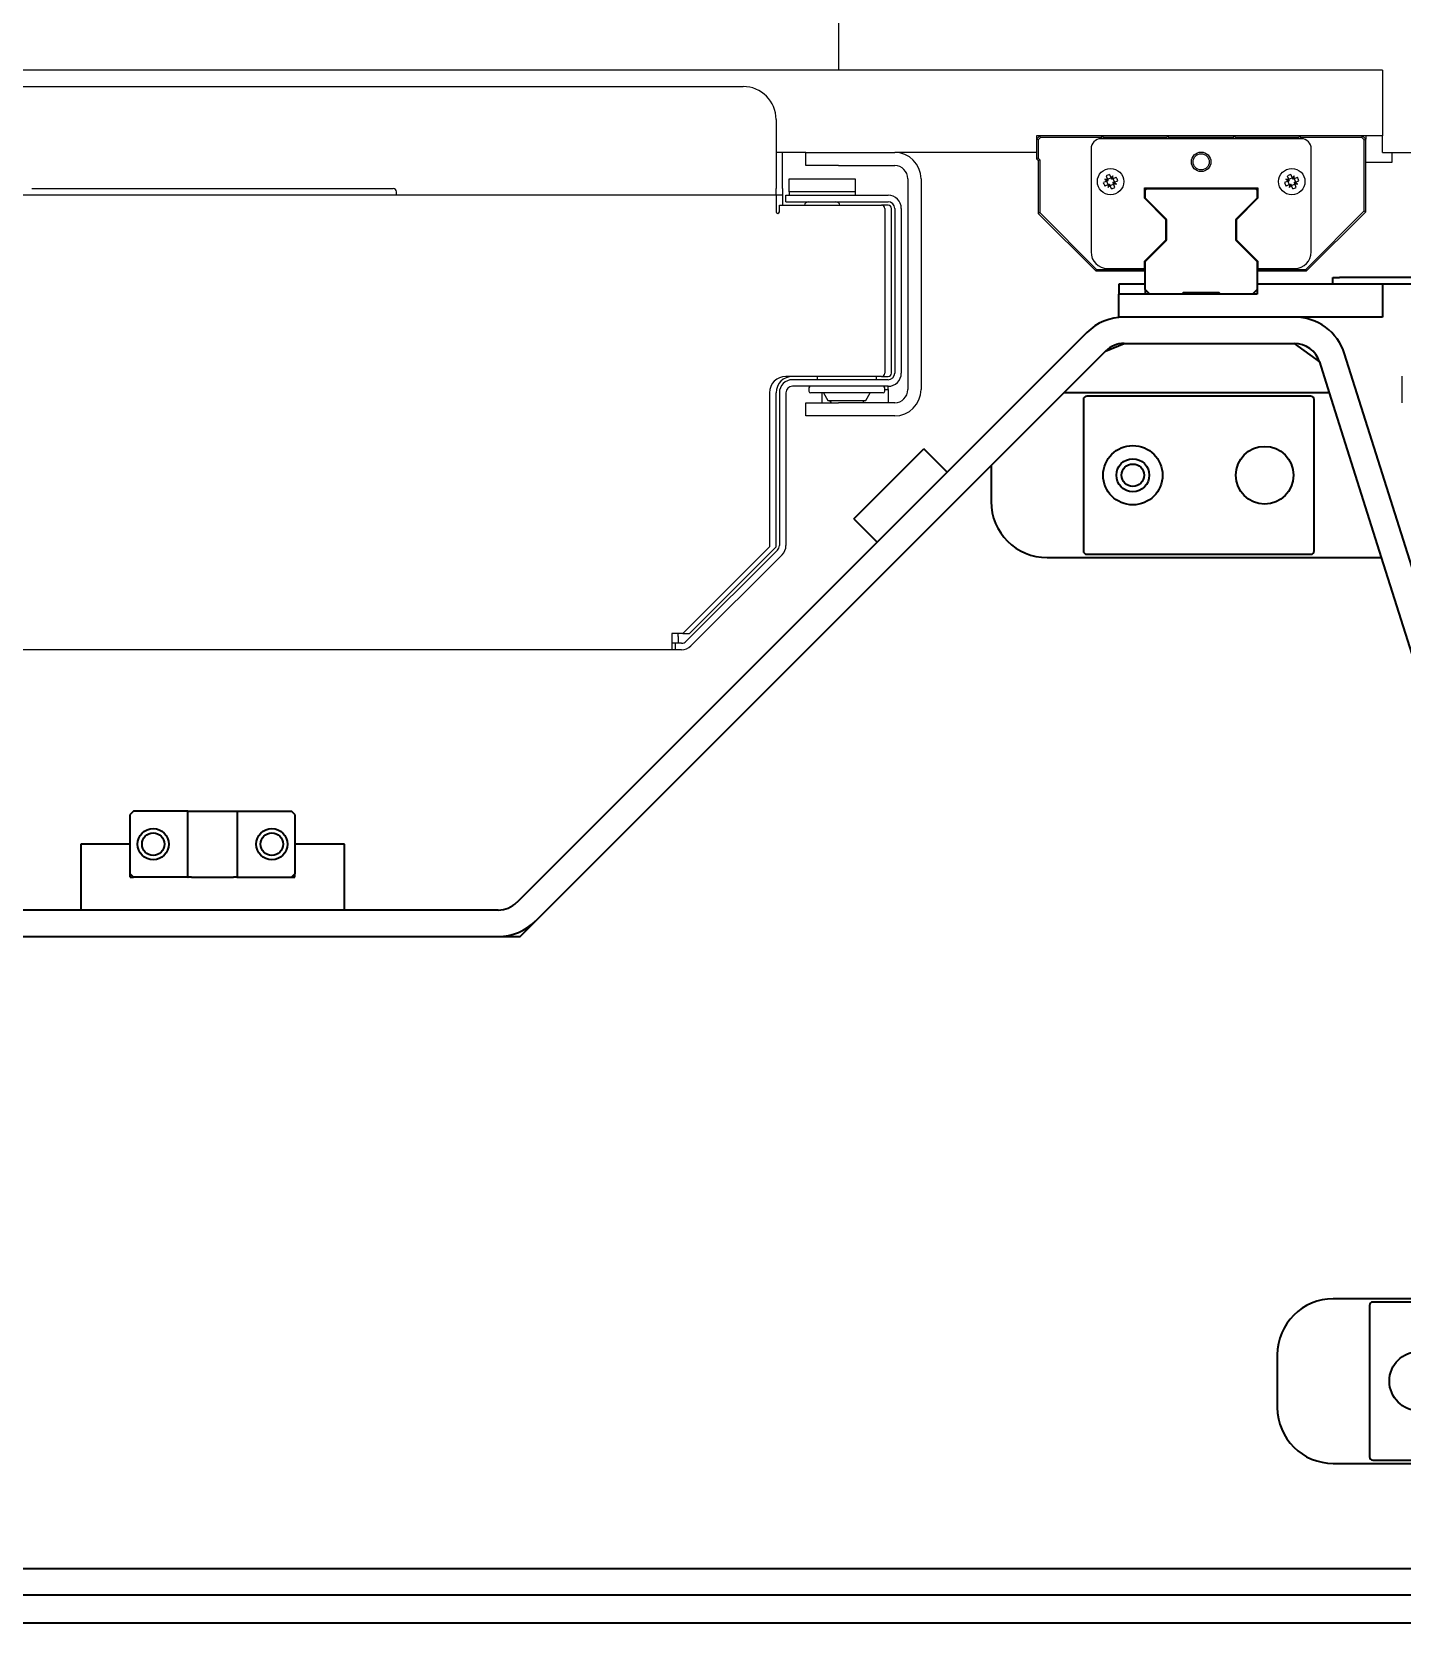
# Model space of a CAD drawing. Header units: inches. Extents: x 16559 to 58559, y 6500 to 36200.
# Drawn here: x 45847.4 to 46263.3, y 29617.8 to 30100.9 of the extents above; entities that cross this region are included whole.
import ezdxf

# ---------------------------------------------------------------- set-up
doc = ezdxf.new("R2010")
doc.units = ezdxf.units.IN
doc.header["$LTSCALE"] = 300
doc.layers.add('GUIDE', color=4, linetype='Continuous', lineweight=35)
doc.layers.add('MACCHINA', color=40, linetype='Continuous')
doc.layers.add('MORSE', color=41, linetype='Continuous')

# ---------------------------------------------------------------- blocks, each defined once
blk = doc.blocks.new('A$Cbaf7ccba')
at = {"layer": 'GUIDE'}
for p, q in [((-326.7, -286.5), (-326.2, -286)), ((-326.7, -288.86), (-326.7, -286.5)), ((-320.2, -295.36), (-326.7, -288.86)), ((-326.2, -286), (-293.2, -286)), ((-292.7, -288.86), (-299.2, -295.36)), ((-293.2, -286), (-292.7, -286.5)), ((-292.7, -286.5), (-292.7, -288.86)), ((-320.2, -301.64), (-320.2, -295.36)), ((-299.2, -295.36), (-299.2, -301.64)), ((-326.7, -308.14), (-320.2, -301.64)), ((-299.2, -301.64), (-292.7, -308.14)), ((-326.7, -316.6), (-326.7, -308.14)), ((-292.7, -308.14), (-292.7, -316.6)), ((-269.7, -315), (-269.7, -313)), ((-269.7, -313), (-267.7, -313)), ((-228.7, -313), (-267.7, -313)), ((-326.7, -315), (-334.7, -315)), ((-334.7, -315), (-334.7, -318)), ((-325.3, -318), (-334.7, -318)), ((-334.7, -325), (-334.7, -318)), ((-325.3, -318), (-326.7, -316.6)), ((-326.7, -316.6), (-326.7, -318)), ((-315.6, -318), (-325.3, -318)), ((-315.2, -317.6), (-315.6, -318)), ((-303.8, -318), (-315.6, -318)), ((-304.2, -317.6), (-315.2, -317.6)), ((-303.8, -318), (-304.2, -317.6)), ((-294.1, -318), (-303.8, -318)), ((-292.7, -316.6), (-294.1, -318)), ((-292.7, -318), (-294.1, -318)), ((-254.7, -315), (-292.7, -315)), ((-292.7, -316.6), (-292.7, -318)), ((-228.7, -315), (-267.7, -315)), ((-254.7, -315), (-254.7, -325)), ((-254.7, -325), (-334.7, -325)), ((-344.39, -329.69), (-517.36, -502.66)), ((-338.73, -335.34), (-333.07, -333)), ((-333.07, -333), (-281.43, -333)), ((-281.43, -333), (-273.8, -338.59)), ((-351.39, -348), (-338.73, -335.34)), ((-238.12, -425), (-266.17, -336.18)), ((-273.8, -338.59), (-270.83, -348)), ((-373.43, -370.05), (-351.39, -348)), ((-270.83, -348), (-351.39, -348)), ((-345.43, -350), (-345.43, -396)), ((-276.43, -349), (-344.43, -349)), ((-275.43, -396), (-275.43, -350)), ((-270.83, -348), (-255.04, -398)), ((-415.1, -386.25), (-393.89, -365.04)), ((-386.81, -372.11), (-393.89, -365.04)), ((-516.39, -513), (-373.43, -370.05)), ((-373.43, -370.05), (-373.43, -381)), ((-415.1, -386.25), (-408.03, -393.33)), ((-356.43, -398), (-255.04, -398)), ((-344.43, -397), (-276.43, -397)), ((-255.04, -398), (-183.99, -623)), ((-633.7, -475), (-634.7, -476)), ((-634.7, -494), (-634.7, -476)), ((-617.2, -475), (-633.7, -475)), ((-617.2, -495), (-617.2, -475)), ((-617.2, -475), (-617.05, -475)), ((-617.05, -475), (-616.06, -475)), ((-616.06, -475), (-603.35, -475)), ((-603.35, -475), (-602.35, -475)), ((-602.35, -475), (-602.2, -475)), ((-602.2, -475), (-602.2, -495)), ((-602.2, -475), (-585.7, -475)), ((-584.7, -476), (-585.7, -475)), ((-584.7, -476), (-584.7, -494)), ((-649.7, -485), (-649.7, -505)), ((-634.7, -485), (-649.7, -485)), ((-569.7, -485), (-584.7, -485)), ((-569.7, -505), (-569.7, -485)), ((-634.7, -494), (-633.7, -495)), ((-634.7, -495), (-634.7, -494)), ((-634.7, -495), (-633.7, -495)), ((-617.2, -495), (-633.7, -495)), ((-617.2, -495), (-617.05, -495)), ((-616.06, -495), (-617.05, -495)), ((-616.06, -495), (-603.35, -495)), ((-602.35, -495), (-603.35, -495)), ((-602.35, -495), (-602.2, -495)), ((-602.2, -495), (-585.7, -495)), ((-585.7, -495), (-584.7, -494)), ((-585.7, -495), (-584.7, -495)), ((-584.7, -495), (-584.7, -494)), ((-649.7, -505), (-696.39, -505)), ((-569.7, -505), (-649.7, -505)), ((-523.02, -505), (-569.7, -505)), ((-703.02, -513), (-516.39, -513)), ((-183.99, -623), (-269.59, -623)), ((-258.59, -625), (-258.59, -671)), ((-189.59, -624), (-257.59, -624)), ((-286.59, -640), (-286.59, -656)), ((-269.59, -673), (-168.2, -673)), ((-257.59, -672), (-189.59, -672)), ((-158.09, -705), (-968.7, -705)), ((-143.84, -713), (-884.7, -713)), ((-79.7, -721.49), (-969.7, -721.49))]:
    blk.add_line(p, q, dxfattribs=at)
for centre, radius in [((-330.43, -373), 9), ((-290.43, -373), 8.75), ((-330.43, -373), 5), ((-330.43, -373), 3.4), ((-627.7, -485), 4.75), ((-627.7, -485), 3.4), ((-591.7, -485), 4.75), ((-591.7, -485), 3.4), ((-243.59, -648), 9)]:
    blk.add_circle(centre, radius, dxfattribs=at)
for centre, radius, start, end in [((-333.07, -341), 16, 90, 135), ((-281.43, -341), 16, 17.5256, 90), ((-333.07, -341), 8, 90, 135), ((-281.43, -341), 8, 17.5256, 90), ((-344.43, -350), 1, 90, 180), ((-276.43, -350), 1, 0, 90), ((-356.43, -381), 17, 180, 270), ((-344.43, -396), 1, 180, 270), ((-276.43, -396), 1, 270, 0), ((-523.02, -497), 8, 270, 315), ((-523.02, -497), 16, 270, 315), ((-269.59, -640), 17, 90, 180), ((-257.59, -625), 1, 90, 180), ((-269.59, -656), 17, 180, 270), ((-257.59, -671), 1, 180, 270)]:
    blk.add_arc(centre, radius, start, end, dxfattribs=at)
blk = doc.blocks.new('A$C6c6f393e')
at = {"layer": 'MORSE'}
blk.add_line((-248.7, -351.05), (-248.7, -342.95), dxfattribs=at)
blk = doc.blocks.new('A$Ccd749461')
at = {"layer": 'MACCHINA'}
for p, q in [((-419.7, -235), (-419.7, -250)), ((-254.7, -250), (-994.7, -250)), ((-254.7, -250), (-254.7, -270)), ((-772.7, -255), (-448.7, -255)), ((-438.7, -265), (-438.7, -286)), ((-359.7, -271), (-358.7, -270)), ((-359.7, -270), (-359.7, -275)), ((-254.7, -270), (-359.7, -270)), ((-358.49, -270.5), (-359.2, -271.21)), ((-358.49, -270.5), (-358.7, -270)), ((-339.91, -270.5), (-358.49, -270.5)), ((-339.91, -270.5), (-339.7, -270)), ((-339.54, -270.87), (-339.91, -270.5)), ((-339.7, -270), (-339.2, -270.5)), ((-339.36, -270.87), (-339.2, -270.5)), ((-320.2, -270.5), (-339.2, -270.5)), ((-320.2, -270.5), (-319.7, -270)), ((-320.05, -270.87), (-320.2, -270.5)), ((-319.49, -270.5), (-319.87, -270.87)), ((-319.49, -270.5), (-319.7, -270)), ((-299.91, -270.5), (-319.49, -270.5)), ((-299.91, -270.5), (-299.7, -270)), ((-299.54, -270.87), (-299.91, -270.5)), ((-299.7, -270), (-299.2, -270.5)), ((-299.36, -270.87), (-299.2, -270.5)), ((-280.2, -270.5), (-299.2, -270.5)), ((-280.2, -270.5), (-279.7, -270)), ((-280.05, -270.87), (-280.2, -270.5)), ((-279.49, -270.5), (-279.87, -270.87)), ((-279.49, -270.5), (-279.7, -270)), ((-260.91, -270.5), (-279.49, -270.5)), ((-260.91, -270.5), (-260.7, -270)), ((-260.2, -271.21), (-260.91, -270.5)), ((-260.7, -270), (-259.7, -271)), ((-259.7, -270), (-259.7, -271)), ((-254.7, -275), (-254.7, -270)), ((-429.7, -275), (-438.7, -275)), ((-436.7, -286), (-436.7, -275)), ((-429.7, -279), (-429.7, -275)), ((-429.7, -275), (-419.7, -275)), ((-419.7, -275), (-402.7, -275)), ((-359.7, -275), (-402.7, -275)), ((-359.2, -271.21), (-359.7, -271)), ((-359.7, -275), (-359.7, -277)), ((-359.2, -271.21), (-359.2, -276.79)), ((-343.12, -273.87), (-343.12, -305.23)), ((-279.28, -270.87), (-340.12, -270.87)), ((-276.28, -305.23), (-276.28, -273.87)), ((-260.2, -271.21), (-259.7, -271)), ((-260.2, -292.79), (-260.2, -271.21)), ((-259.7, -293), (-259.7, -271)), ((-254.7, -275), (-239.7, -275)), ((-251.7, -278), (-251.7, -275)), ((-419.7, -279), (-429.7, -279)), ((-419.7, -279), (-402.7, -279)), ((-359.2, -276.79), (-359.7, -277)), ((-359.7, -277), (-359.2, -277.5)), ((-359.2, -276.79), (-358.7, -277.29)), ((-358.7, -277.29), (-359.2, -277.5)), ((-359.2, -277.5), (-359.2, -293.5)), ((-358.7, -277.29), (-358.7, -293.29)), ((-259.7, -278), (-251.7, -278)), ((-434.7, -283), (-414.7, -283)), ((-434.7, -287), (-434.7, -283)), ((-414.7, -283), (-414.7, -287)), ((-398.7, -283), (-398.7, -347)), ((-394.7, -283), (-394.7, -347)), ((-338.28, -283.7), (-339.38, -284.15)), ((-337.95, -283.56), (-338.97, -283.14)), ((-337.84, -284.76), (-338.94, -285.22)), ((-338.55, -282.13), (-338.09, -283.24)), ((-338.38, -283.74), (-337.94, -284.8)), ((-338.28, -283.7), (-337.95, -283.56)), ((-338.13, -283.14), (-337.07, -282.7)), ((-338.09, -283.24), (-337.95, -283.56)), ((-337.51, -284.62), (-337.93, -285.64)), ((-337.84, -284.76), (-337.51, -284.62)), ((-337.38, -284.95), (-337.51, -284.62)), ((-337.48, -281.69), (-337.03, -282.8)), ((-336.92, -286.05), (-337.38, -284.95)), ((-337.34, -285.05), (-336.27, -284.61)), ((-337.03, -282.8), (-336.89, -283.12)), ((-336.89, -283.12), (-336.47, -282.11)), ((-336.57, -282.99), (-336.89, -283.12)), ((-336.57, -282.99), (-335.46, -282.53)), ((-336.47, -282.95), (-336.03, -284.01)), ((-336.13, -284.05), (-336.45, -284.18)), ((-336.45, -284.18), (-335.44, -284.6)), ((-336.32, -284.51), (-336.45, -284.18)), ((-335.86, -285.61), (-336.32, -284.51)), ((-336.13, -284.05), (-335.02, -283.59)), ((-283.28, -283.7), (-284.38, -284.15)), ((-282.95, -283.56), (-283.97, -283.14)), ((-282.84, -284.76), (-283.94, -285.22)), ((-283.55, -282.13), (-283.09, -283.24)), ((-283.38, -283.74), (-282.94, -284.8)), ((-283.28, -283.7), (-282.95, -283.56)), ((-283.13, -283.14), (-282.07, -282.7)), ((-283.09, -283.24), (-282.95, -283.56)), ((-282.51, -284.62), (-282.93, -285.64)), ((-282.84, -284.76), (-282.51, -284.62)), ((-282.38, -284.95), (-282.51, -284.62)), ((-282.48, -281.69), (-282.03, -282.8)), ((-281.92, -286.05), (-282.38, -284.95)), ((-282.34, -285.05), (-281.27, -284.61)), ((-282.03, -282.8), (-281.89, -283.12)), ((-281.89, -283.12), (-281.47, -282.11)), ((-281.57, -282.99), (-281.89, -283.12)), ((-281.57, -282.99), (-280.46, -282.53)), ((-281.47, -282.95), (-281.03, -284.01)), ((-281.13, -284.05), (-281.45, -284.18)), ((-281.45, -284.18), (-280.44, -284.6)), ((-281.32, -284.51), (-281.45, -284.18)), ((-280.86, -285.61), (-281.32, -284.51)), ((-281.13, -284.05), (-280.02, -283.59)), ((-438.7, -288), (-782.7, -288)), ((-553.85, -288), (-553.85, -287)), ((-438.7, -288), (-438.7, -286)), ((-436.7, -288), (-438.7, -288)), ((-438.7, -288), (-438.7, -292)), ((-436.7, -286), (-436.7, -288)), ((-436.7, -288), (-436.7, -291)), ((-435.7, -288), (-404.7, -288)), ((-435.7, -290), (-435.7, -288)), ((-414.7, -287), (-434.7, -287)), ((-434.7, -287), (-434.7, -288)), ((-414.7, -287), (-414.7, -288)), ((-326.9, -288.94), (-326.9, -285.8)), ((-326.9, -285.8), (-292.5, -285.8)), ((-320.4, -295.44), (-326.9, -288.94)), ((-326.7, -286), (-326.7, -288.86)), ((-292.7, -286), (-326.7, -286)), ((-320.2, -295.36), (-326.7, -288.86)), ((-292.7, -288.86), (-299.2, -295.36)), ((-292.5, -288.94), (-299, -295.44)), ((-292.7, -286), (-292.7, -288.86)), ((-292.5, -285.8), (-292.5, -288.94)), ((-438.7, -292), (-438.7, -293)), ((-437.7, -291), (-406.7, -291)), ((-437.7, -293), (-437.7, -291)), ((-435.7, -290), (-404.7, -290)), ((-404.7, -291), (-406.7, -291)), ((-405.7, -292), (-405.7, -342)), ((-403.7, -342), (-403.7, -292)), ((-402.7, -292), (-402.7, -342)), ((-400.7, -292), (-400.7, -342)), ((-358.7, -293.29), (-359.2, -293.5)), ((-359.2, -293.5), (-341.7, -311)), ((-358.7, -293.29), (-341.49, -310.5)), ((-277.91, -310.5), (-260.2, -292.79)), ((-277.7, -311), (-259.7, -293)), ((-260.2, -292.79), (-259.7, -293)), ((-320.4, -301.56), (-320.4, -295.44)), ((-320.2, -301.64), (-320.2, -295.36)), ((-299.2, -295.36), (-299.2, -301.64)), ((-299, -295.44), (-299, -301.56)), ((-326.9, -308.06), (-320.4, -301.56)), ((-326.7, -308.14), (-320.2, -301.64)), ((-299.2, -301.64), (-292.7, -308.14)), ((-299, -301.56), (-292.5, -308.06)), ((-326.9, -310.23), (-326.9, -308.06)), ((-326.7, -310.5), (-326.7, -308.14)), ((-292.7, -308.14), (-292.7, -310.5)), ((-292.5, -308.06), (-292.5, -310.23)), ((-341.49, -310.5), (-341.7, -311)), ((-341.7, -311), (-326.7, -311)), ((-341.49, -310.5), (-326.7, -310.5)), ((-338.12, -310.23), (-326.9, -310.23)), ((-326.7, -310.5), (-326.7, -311)), ((-292.7, -310.5), (-277.91, -310.5)), ((-292.7, -311), (-292.7, -310.5)), ((-292.7, -311), (-277.7, -311)), ((-292.5, -310.23), (-281.28, -310.23)), ((-277.91, -310.5), (-277.7, -311)), ((-406.7, -343), (-435.7, -343)), ((-404.7, -344), (-433.7, -344)), ((-404.7, -346), (-433.7, -346)), ((-428.7, -346.5), (-428.7, -347.5)), ((-426.2, -343), (-426.2, -344)), ((-408.2, -344), (-408.2, -343)), ((-406.7, -343), (-404.7, -343)), ((-405.7, -347.5), (-405.7, -346.5)), ((-405.7, -347), (-404.7, -347)), ((-404.7, -347), (-404.7, -346)), ((-404.7, -347), (-404.7, -351)), ((-440.7, -348), (-440.7, -394.76)), ((-438.7, -394.76), (-438.7, -348)), ((-437.7, -348), (-437.7, -394.34)), ((-435.7, -348), (-435.7, -394.34)), ((-429.7, -355), (-429.7, -351)), ((-429.7, -351), (-419.7, -351)), ((-406.2, -348), (-428.2, -348)), ((-424.7, -351), (-424.7, -348)), ((-424.28, -348), (-422.95, -350.3)), ((-422.95, -350.3), (-411.45, -350.3)), ((-422.45, -350.3), (-422, -351)), ((-402.7, -351), (-419.7, -351)), ((-412.4, -351), (-411.95, -350.3)), ((-411.45, -350.3), (-410.12, -348)), ((-419.7, -355), (-429.7, -355)), ((-402.7, -355), (-419.7, -355)), ((-440.7, -394.76), (-466.94, -421)), ((-438.29, -395.76), (-465.94, -423.41)), ((-464.94, -421), (-438.7, -394.76)), ((-436.87, -397.17), (-464.53, -424.83)), ((-466.94, -421), (-470.36, -421)), ((-470.36, -421), (-470.36, -422)), ((-470.36, -422), (-470.36, -426)), ((-469.36, -424), (-470.36, -424)), ((-469.36, -424), (-469.36, -426)), ((-467.36, -424), (-469.36, -424)), ((-468.36, -422), (-468.36, -421)), ((-468.36, -422), (-468.36, -424)), ((-466.94, -421), (-464.94, -421)), ((-470.36, -426), (-751.05, -426)), ((-469.36, -426), (-470.36, -426)), ((-467.36, -426), (-469.36, -426))]:
    blk.add_line(p, q, dxfattribs=at)
for centre, radius in [((-309.7, -277.87), 2.96), ((-337.2, -283.87), 4), ((-309.7, -277.87), 2.46), ((-282.2, -283.87), 4)]:
    blk.add_circle(centre, radius, dxfattribs=at)
for centre, radius, start, end in [((-448.7, -265), 10, 0, 90), ((-402.7, -283), 8, 0, 90), ((-340.12, -273.87), 3, 90, 180), ((-279.28, -273.87), 3, 0, 90), ((-402.7, -283), 4, 0, 90), ((-324.83, -278.74), 15.53, 200.4013, 204.6441), ((-331.22, -274.18), 11.85, 229.1379, 233.4135), ((-339.81, -294.96), 11.85, 81.6319, 85.9075), ((-332.07, -296.25), 15.53, 110.4013, 114.6441), ((-326.12, -286.48), 11.85, 171.6319, 175.9075), ((-346.89, -277.89), 11.85, 319.1379, 323.4135), ((-327.51, -289.86), 11.85, 139.1379, 143.4135), ((-348.29, -281.26), 11.85, 351.6319, 355.9075), ((-334.59, -272.79), 11.85, 261.6319, 265.9075), ((-343.19, -293.56), 11.85, 49.1379, 53.4135), ((-349.58, -289.01), 15.53, 20.4013, 24.6441), ((-269.83, -278.74), 15.53, 200.4013, 204.6441), ((-284.81, -294.96), 11.85, 81.6319, 85.9075), ((-276.22, -274.18), 11.85, 229.1379, 233.4135), ((-277.07, -296.25), 15.53, 110.4013, 114.6441), ((-271.12, -286.48), 11.85, 171.6319, 175.9075), ((-291.89, -277.89), 11.85, 319.1379, 323.4135), ((-272.51, -289.86), 11.85, 139.1379, 143.4135), ((-293.29, -281.26), 11.85, 351.6319, 355.9075), ((-279.59, -272.79), 11.85, 261.6319, 265.9075), ((-288.19, -293.56), 11.85, 49.1379, 53.4135), ((-294.58, -289.01), 15.53, 20.4013, 24.6441), ((-554.85, -287), 1, 0, 90), ((-404.7, -292), 4, 0, 90), ((-342.33, -271.5), 15.53, 290.4013, 294.6441), ((-287.33, -271.5), 15.53, 290.4013, 294.6441), ((-438.2, -293), 0.5, 180, 0), ((-428.86, -291.25), 1.25, 90, 168.463), ((-420.55, -291.25), 1.25, 11.537, 90), ((-406.7, -292), 1, 0, 90), ((-404.7, -292), 2, 0, 90), ((-404.7, -292), 1, 0, 90), ((-338.12, -305.23), 5, 180, 270), ((-281.28, -305.23), 5, 270, 0), ((-406.7, -342), 1, 270, 0), ((-404.7, -342), 1, 270, 0), ((-404.7, -342), 2, 270, 0), ((-404.7, -342), 4, 270, 0), ((-435.7, -348), 5, 90, 180), ((-433.7, -348), 5, 90, 180), ((-433.7, -348), 4, 90, 180), ((-433.7, -348), 2, 90, 180), ((-428.2, -346.5), 0.5, 90, 180), ((-428.2, -347.5), 0.5, 180, 270), ((-406.2, -346.5), 0.5, 0, 90), ((-406.2, -347.5), 0.5, 270, 0), ((-402.7, -347), 4, 270, 0), ((-402.7, -347), 8, 270, 0), ((-439.7, -394.34), 2, 315, 0), ((-439.7, -394.34), 4, 315, 0), ((-467.36, -422), 2, 270, 315), ((-467.36, -422), 4, 270, 315)]:
    blk.add_arc(centre, radius, start, end, dxfattribs=at)
for points, knots in [([(-664.5, -286), (-664.51, -286), (-664.52, -286), (-664.07, -286), (-663.15, -286), (-661.76, -286), (-659.99, -286), (-657.92, -286), (-655.69, -286), (-654.12, -286), (-653.35, -286)], [0, 0, 0, 0, 0.072741, 0.202852, 0.337452, 0.474416, 0.611379, 0.74598, 0.876091, 1, 1, 1, 1]), ([(-653.35, -286), (-648.56, -286), (-638.96, -286), (-624.37, -286), (-609.7, -286), (-595.03, -286), (-580.44, -286), (-570.85, -286), (-566.06, -286)], [0, 0, 0, 0, 0.166228, 0.332925, 0.5, 0.66707, 0.833769, 1, 1, 1, 1]), ([(-566.06, -286), (-565.29, -286), (-563.71, -286), (-561.48, -286), (-559.42, -286), (-557.64, -286), (-556.25, -286), (-555.34, -286), (-554.88, -286), (-554.9, -286), (-554.9, -286)], [0, 0, 0, 0, 0.123909, 0.25402, 0.388621, 0.525584, 0.662548, 0.797148, 0.927259, 1, 1, 1, 1])]:
    blk.add_open_spline(points, degree=3, knots=knots, dxfattribs=at)

msp = doc.modelspace()

# ---------------------------------------------------------------- block references
at = {"layer": 'GUIDE'}
msp.add_blockref('A$Cbaf7ccba', (46511.967, 30339.28), dxfattribs=at)
at = {"layer": 'MACCHINA'}
msp.add_blockref('A$Ccd749461', (46511.967, 30339.28), dxfattribs=at)
at = {"layer": 'MORSE'}
msp.add_blockref('A$C6c6f393e', (46511.967, 30339.28), dxfattribs=at)

doc.saveas('drawing.dxf')
